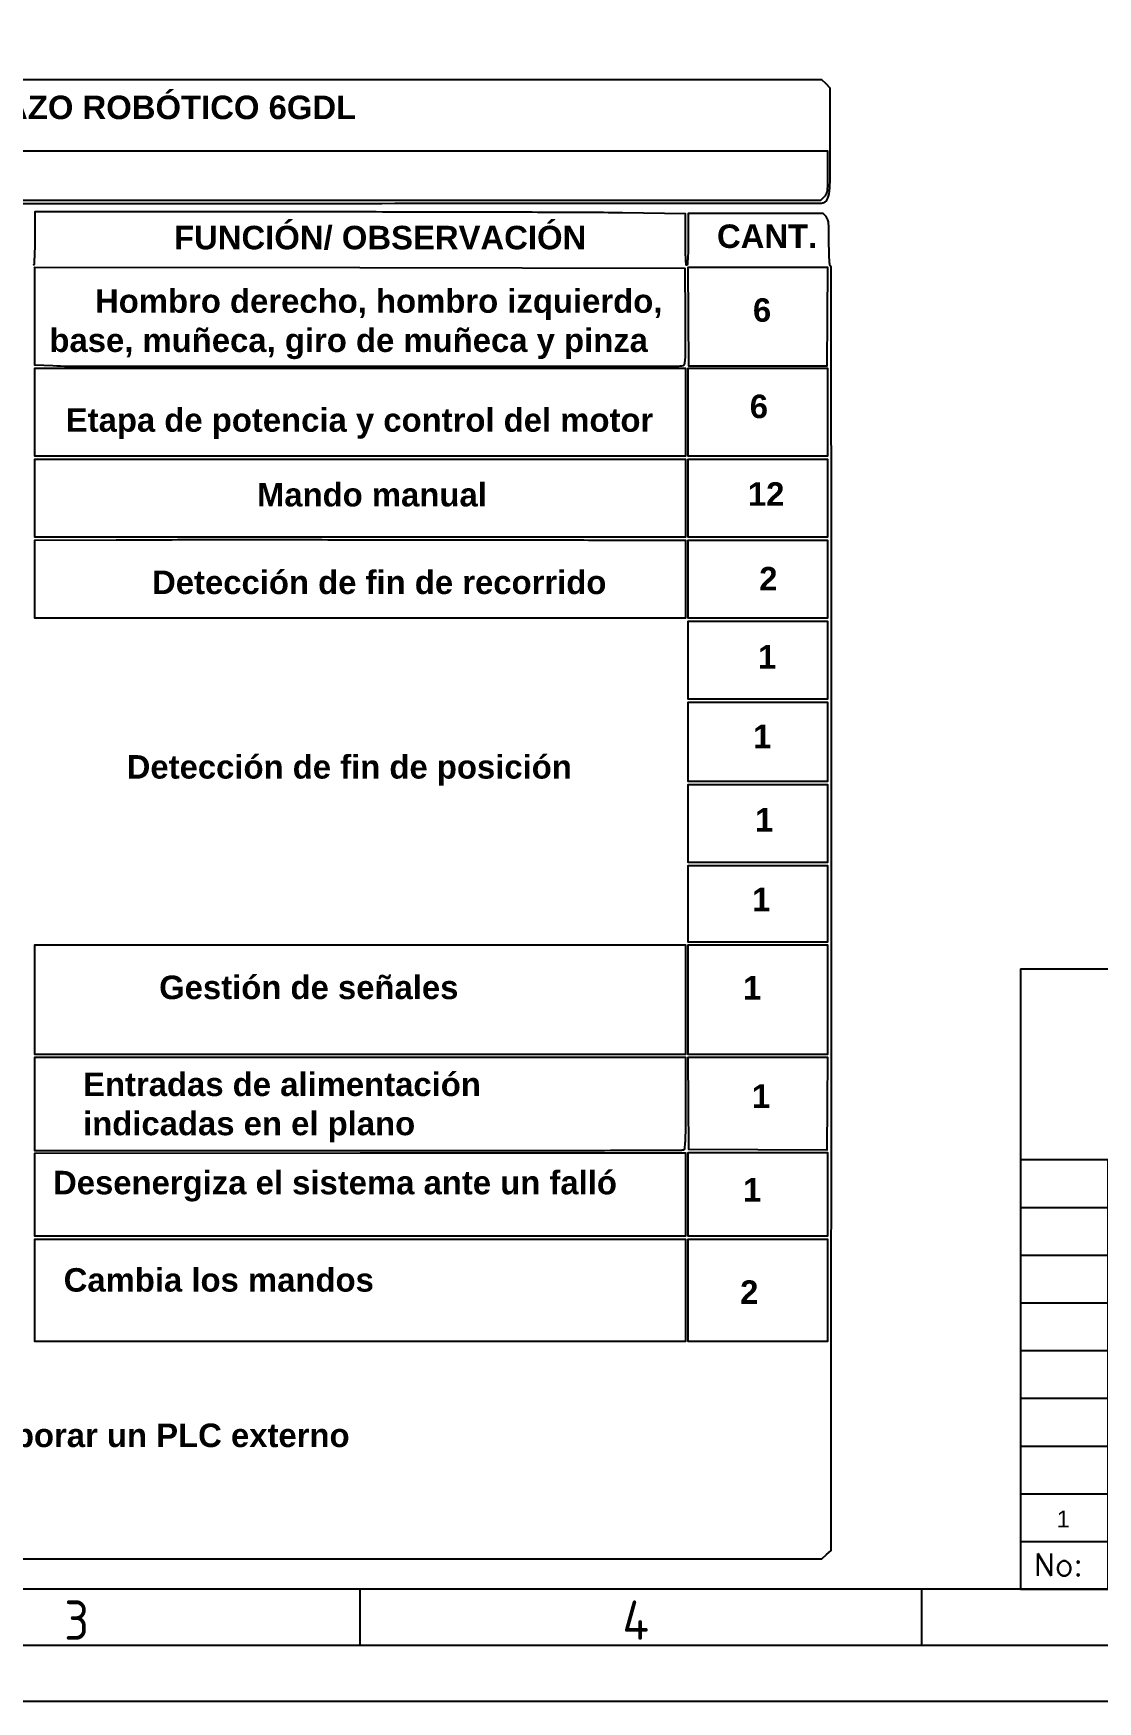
# Model space of a CAD drawing. Header units: millimetres. Extents: x 357084 to 357504, y 509210 to 509507.
# Drawn here: x 357219 to 357313.8, y 509209.9 to 509358.4 of the extents above; entities that cross this region are included whole.
import ezdxf
from ezdxf.enums import TextEntityAlignment as Align

# ---------------------------------------------------------------- set-up
doc = ezdxf.new("R2010")
doc.units = ezdxf.units.MM
for name, color, linetype in [('025', 1, 'Continuous'), ('035', 5, 'Continuous'), ('07', 7, 'Continuous')]:
    doc.layers.add(name, color=color, linetype=linetype)
doc.styles.add('ISO Proportional', font='isocp.shx')
doc.styles.get("Standard").update_dxf_attribs({"font": 'arial.ttf'})
doc.styles.add('WD', font='romans.shx')

# ---------------------------------------------------------------- blocks, each defined once
blk = doc.blocks.new('IEC_border_a3')
at = {"layer": '035'}
for p, q in [((164, 10), (164, 5)), ((214, 10), (214, 5))]:
    blk.add_line(p, q, dxfattribs=at)
for points in [[(0, 297), (420, 297), (420, 0), (0, 0)], [(18, 287), (410, 287), (410, 10), (18, 10)]]:
    blk.add_lwpolyline(points, close=True, dxfattribs=at)
at = {"layer": '07'}
blk.add_lwpolyline([(13, 292), (415, 292), (415, 5), (13, 5)], close=True, dxfattribs=at)
at = {"layer": '035', "style": 'ISO Proportional'}
for s, p in [('3', (137.68, 5.5)), ('4', (187.38, 5.5))]:
    blk.add_text(s, height=3.5, dxfattribs=at).set_placement(p)
blk = doc.blocks.new('IEC_tblock_a3')
at = {"layer": '035'}
for p, q in [((-106.6, 55.25), (-106.6, 17)), ((-36.4, 55.25), (-36.4, 48.88)), ((-88.4, 48.88), (0, 48.88)), ((-179.4, 38.25), (-179.4, 0)), ((-153.4, 38.25), (-153.4, 0)), ((-140.4, 38.25), (-140.4, 0)), ((-122.2, 38.25), (-122.2, 21.25)), ((-187.2, 34), (-88.4, 34)), ((-187.2, 29.75), (-88.4, 29.75)), ((-187.2, 25.5), (-88.4, 25.5)), ((-187.2, 21.25), (-88.4, 21.25)), ((-187.2, 17), (-132.6, 17)), ((-187.2, 12.75), (-132.6, 12.75)), ((-187.2, 8.5), (-132.6, 8.5)), ((-13, 8.5), (0, 8.5)), ((-187.2, 4.25), (0, 4.25)), ((-44.2, 4.25), (-44.2, 0))]:
    blk.add_line(p, q, dxfattribs=at)
at = {"layer": '07'}
for p, q in [((-187.2, 55.25), (-187.2, 0)), ((-187.2, 55.25), (0, 55.25)), ((-132.6, 55.25), (-132.6, 0)), ((-88.4, 55.25), (-88.4, 0)), ((0, 55.25), (0, 0)), ((-187.2, 38.25), (0, 38.25)), ((-132.6, 17), (0, 17)), ((-13, 17), (-13, 4.25)), ((-187.2, 0), (0, 0))]:
    blk.add_line(p, q, dxfattribs=at)
at = {"style": 'WD'}
for tag, p in [('SCALE', (-69.88, 51.07)), ('SH', (-8.74, 10.06)), ('FILENAME', (-68.15, 0.8))]:
    blk.add_attdef(tag, p, '', height=2, dxfattribs=at)
for tag, height, p in [('PROJDESC', 5, (-45.9, 29.2)), ('EDDATE', 2, (-114.97, 30.8)), ('EDBY', 2, (-98.02, 30.86)), ('CKDATE', 2, (-114.85, 26.58)), ('CKBY', 2, (-97.88, 26.3)), ('DWGDESC', 5, (-44.85, 19.72)), ('DWGNO', 3.5, (-48.54, 9.46))]:
    blk.add_attdef(tag, text='', height=height, dxfattribs=at).set_placement(p, align=Align.CENTER)
at = {"style": 'WD', "flags": 1}
blk.add_attdef('WD_TB', (-120.95, 11.91), '', height=2, dxfattribs=at)
at = {"layer": '025', "style": 'WD'}
for s, p in [('SCALE', (-80.57, 51.13)), ('NAME', (-97.74, 35.14)), ('No:', (-183.81, 1.19)), ('Revision', (-166.53, 1.47)), ('Date', (-146.79, 1.28)), ('By', (-136.33, 1.37))]:
    blk.add_text(s, height=2, dxfattribs=at).set_placement(p, align=Align.CENTER)
for s, p in [('DATE', (-118, 35)), ('Edit', (-130.55, 30.72)), ('Chec.', (-130.82, 26.72)), ('SHEETS', (-11.17, 14.05)), ('FILENAME', (-87.18, 0.61))]:
    blk.add_text(s, height=2, dxfattribs=at).set_placement(p)

msp = doc.modelspace()

# ---------------------------------------------------------------- linework, layer by layer
for points in [[(357125.6, 509337.64, 0.000011), (357125.57, 509323.36, 0.000409)], [(357207.69, 509222.6), (357289.19, 509222.6), (357289.6, 509222.97), (357290.02, 509223.34), (357290.05, 509280.48, 0.000143), (357290.06, 509305.79, 0.000411), (357290.04, 509323.36, 0.000014), (357290.02, 509337.59, 0.198468), (357289.95, 509337.74, -0.177665), (357289.9, 509337.86, -0.005441), (357289.86, 509338.39, -0.009634), (357289.84, 509339.05, -0.005445), (357289.83, 509339.84, 0.002958), (357289.82, 509341.03, 0.025561), (357289.79, 509341.55, 0.061217), (357289.71, 509341.86, 0.098166), (357289.57, 509342.1), (357289.31, 509342.37), (357283.31, 509342.37), (357277.31, 509342.37), (357277.31, 509340.1, -0.004399), (357277.3, 509339.17, -0.009059), (357277.27, 509338.43, -0.004397), (357277.23, 509337.85, -0.240958), (357277.18, 509337.76, -0.559436), (357277.12, 509337.79, -0.006987), (357277.09, 509338.29, -0.010395), (357277.06, 509338.99, -0.003653), (357277.05, 509340), (357277.05, 509342.33), (357271.46, 509342.41, 0.002679), (357268.04, 509342.45, 0.000335), (357260.64, 509342.47, 0.000395), (357251.85, 509342.49, 0.000327), (357242.49, 509342.5), (357219.13, 509342.5), (357219.13, 509340.17, -0.004258), (357219.12, 509339.2, -0.008848), (357219.09, 509338.45, -0.004223), (357219.06, 509337.85, -0.241516), (357219, 509337.76, -0.559748)]]:
    msp.add_lwpolyline(points, format="xyb")
for points in [[(357125.86, 509353.87), (357125.54, 509353.48), (357125.54, 509348.68), (357125.54, 509343.88), (357125.85, 509343.57), (357126.16, 509343.26), (357158.83, 509343.26, 0.000027), (357225.94, 509343.26, 0.000142), (357262.66, 509343.27, 0.000005), (357289.1, 509343.29, 0.091696), (357289.38, 509343.34, 0.208361), (357289.7, 509343.66, 0.069853), (357289.87, 509344.31, 0.023832), (357289.94, 509345.59, 0.002108), (357289.95, 509348.83), (357289.95, 509353.52), (357289.58, 509353.89), (357289.21, 509354.26), (357207.7, 509354.26), (357126.19, 509354.26)], [(357289.7, 509346.03, -0.002702), (357289.69, 509344.82, -0.032147), (357289.66, 509344.35, -0.084656), (357289.57, 509344.07, -0.07721), (357289.39, 509343.82), (357289.08, 509343.51), (357207.77, 509343.51), (357126.46, 509343.51), (357126.12, 509343.77), (357125.79, 509344.03), (357125.79, 509345.99), (357125.79, 509347.94), (357207.74, 509347.94), (357289.7, 509347.94)], [(357277.02, 509333.19, -0.000926), (357277.04, 509330.47, -0.012504), (357277.02, 509329.48, -0.030551), (357276.96, 509328.96, -0.294834), (357276.82, 509328.81, -0.063958), (357276.31, 509328.74, -0.000012), (357249.38, 509328.74, -0.000064), (357223.48, 509328.73, -0.011325), (357220.74, 509328.79), (357219.13, 509328.87), (357219.13, 509333.22), (357219.13, 509337.57), (357248.06, 509337.54), (357276.99, 509337.5)], [(357276.71, 509313.28), (357277.05, 509313.28), (357277.05, 509309.81), (357277.05, 509306.33), (357248.09, 509306.33), (357219.13, 509306.33), (357219.13, 509309.8), (357219.13, 509313.28), (357226.37, 509313.31, -0.000938), (357230.45, 509313.32, -0.000186), (357237.76, 509313.33, -0.000197), (357246.27, 509313.32, -0.000184), (357254.98, 509313.31, 0.000005), (357263.2, 509313.3, 0.000009), (357270.18, 509313.29, 0.000001), (357276.42, 509313.28, 0.000868)], [(357277.05, 509263.15, -0.001265), (357277.05, 509260.8, -0.010544), (357277.02, 509259.74, -0.015548), (357276.97, 509259.13, -0.280791), (357276.86, 509258.98, -0.091167), (357276.69, 509258.95, -0.000019), (357268.27, 509258.92, -0.000407), (357258.94, 509258.91, -0.000246), (357247.89, 509258.9), (357219.13, 509258.9), (357219.13, 509263.07), (357219.13, 509267.25), (357248.09, 509267.25), (357277.05, 509267.25)]]:
    msp.add_lwpolyline(points, format="xyb", close=True)
for points in [[(357289.67, 509333.17), (357289.64, 509328.78), (357283.5, 509328.78), (357277.37, 509328.78), (357277.34, 509333.17), (357277.3, 509337.57), (357283.5, 509337.57), (357289.7, 509337.57)], [(357277.05, 509324.67), (357277.05, 509320.75), (357248.09, 509320.75), (357219.13, 509320.75), (357219.13, 509324.67), (357219.13, 509328.59), (357248.09, 509328.59), (357277.05, 509328.59)], [(357289.7, 509324.67), (357289.7, 509320.75), (357283.5, 509320.75), (357277.31, 509320.75), (357277.31, 509324.67), (357277.31, 509328.59), (357283.5, 509328.59), (357289.7, 509328.59)], [(357277.05, 509317.01), (357277.05, 509313.54), (357248.09, 509313.54), (357219.13, 509313.54), (357219.13, 509317.01), (357219.13, 509320.49), (357248.09, 509320.49), (357277.05, 509320.49)], [(357289.7, 509317.01), (357289.7, 509313.54), (357283.5, 509313.54), (357277.31, 509313.54), (357277.31, 509317.01), (357277.31, 509320.49), (357283.5, 509320.49), (357289.7, 509320.49)], [(357289.7, 509309.81), (357289.7, 509306.33), (357283.5, 509306.33), (357277.31, 509306.33), (357277.31, 509309.81), (357277.31, 509313.28), (357283.5, 509313.28), (357289.7, 509313.28)], [(357289.7, 509302.6), (357289.7, 509299.12), (357283.5, 509299.12), (357277.31, 509299.12), (357277.31, 509302.6), (357277.31, 509306.07), (357283.5, 509306.07), (357289.7, 509306.07)], [(357289.7, 509295.32), (357289.7, 509291.78), (357283.5, 509291.78), (357277.31, 509291.78), (357277.31, 509295.32), (357277.31, 509298.87), (357283.5, 509298.87), (357289.7, 509298.87)], [(357289.7, 509288.05), (357289.7, 509284.57), (357283.5, 509284.57), (357277.31, 509284.57), (357277.31, 509288.05), (357277.31, 509291.53), (357283.5, 509291.53), (357289.7, 509291.53)], [(357289.7, 509280.91), (357289.7, 509277.49), (357283.5, 509277.49), (357277.31, 509277.49), (357277.31, 509280.91), (357277.31, 509284.32), (357283.5, 509284.32), (357289.7, 509284.32)], [(357277.05, 509272.37), (357277.05, 509267.5), (357248.09, 509267.5), (357219.13, 509267.5), (357219.13, 509272.37), (357219.13, 509277.24), (357248.09, 509277.24), (357277.05, 509277.24)], [(357289.7, 509272.37), (357289.7, 509267.5), (357283.5, 509267.5), (357277.31, 509267.5), (357277.31, 509272.37), (357277.31, 509277.24), (357283.5, 509277.24), (357289.7, 509277.24)], [(357289.67, 509263.1), (357289.64, 509258.96), (357283.5, 509259), (357277.37, 509259.04), (357277.34, 509263.14), (357277.3, 509267.25), (357283.5, 509267.25), (357289.7, 509267.25)], [(357277.05, 509255.02), (357277.05, 509251.31), (357248.09, 509251.31), (357219.13, 509251.31), (357219.13, 509255.01), (357219.13, 509258.71), (357248.09, 509258.72), (357277.05, 509258.73)], [(357289.7, 509255.04), (357289.7, 509251.31), (357283.5, 509251.31), (357277.31, 509251.31), (357277.31, 509255.04), (357277.31, 509258.77), (357283.5, 509258.77), (357289.7, 509258.77)], [(357277.05, 509246.5), (357277.05, 509241.95), (357248.09, 509241.95), (357219.13, 509241.95), (357219.13, 509246.5), (357219.13, 509251.06), (357248.09, 509251.06), (357277.05, 509251.06)], [(357289.7, 509246.5), (357289.7, 509241.95), (357283.5, 509241.95), (357277.31, 509241.95), (357277.31, 509246.5), (357277.31, 509251.06), (357283.5, 509251.06), (357289.7, 509251.06)]]:
    msp.add_lwpolyline(points, close=True)

# ---------------------------------------------------------------- block references
msp.add_blockref('IEC_border_a3', (357084.07, 509209.88))
ref = msp.add_blockref('IEC_tblock_a3', (357494.07, 509219.88))
ref.add_attrib('DWGNO', 'DIAGRAMA ELECTRICO ', dxfattribs={"height": 3.5, "style": 'WD'}).set_placement((357445.53, 509229.33), align=Align.CENTER)
ref.add_attrib('SH', '02', (357485.33, 509229.94), dxfattribs={"height": 2, "style": 'WD'})

# ---------------------------------------------------------------- texts
at = {"attachment_point": 1}
for s, width, gutter_width, heights, insert, char_height in [('\\P\\P     {\\fArial|b1|i0|c0|p34; TABLA DE SIMBOLOGÍA ELÉCTRICA-BRAZO ROBÓTICO 6GDL}', 101.6499, 10.46, [13.89], (357154.36, 509359.83), 2.0928), ('\\P\\P     {\\fArial|b1|i0|c0|p34; FUNCIÓN/ OBSERVACIÓN}', 41.6905, 10.46, [13.89], (357226.65, 509348.24), 2.0928), ('\\P\\P     {\\fArial|b1|i0|c0|p34; CANT.}', 20.93, 10.46, [13.89], (357274.99, 509348.36), 2.0928), ('\\P\\P     {\\fArial|b1|i0|c0|p34; Hombro derecho, hombro izquierdo,\\P base, muñeca, giro de muñeca y pinza }', 58.4062, 10.46, [13.89], (357219.62, 509342.59), 2.0928), ('\\P\\P     {\\fArial|b1|i0|c0|p34; 6}', 20.93, 10.46, [13.89], (357278.19, 509341.79), 2.0928), ('\\P{\\fArial|b1|i0|c0|p34;\\PEtapa de potencia y control del motor  }', 58.4062, 10.46, [13.89], (357221.89, 509332), 2.0928), ('\\P\\P     {\\fArial|b1|i0|c0|p34; 6}', 20.93, 10.46, [13.89], (357277.91, 509333.21), 2.0928), ('\\P\\P{\\fArial|b1|i0|c0|p34;Mando manual}', 58.4062, 10.46, [13.89], (357238.91, 509325.35), 2.0928), ('\\P\\P     {\\fArial|b1|i0|c0|p34; 12}', 20.93, 10.46, [13.89], (357277.74, 509325.41), 2.0928), ('\\P\\P{\\fArial|b1|i0|c0|p34;Detección de fin de recorrido}', 58.4062, 10.46, [13.89], (357229.57, 509317.55), 2.0928), ('\\P\\P     {\\fArial|b1|i0|c0|p34; 2}', 20.93, 10.46, [13.89], (357278.75, 509317.87), 2.0928), ('\\P\\P     {\\fArial|b1|i0|c0|p34; 1}', 20.93, 10.46, [13.89], (357278.64, 509310.92), 2.0928), ('\\P\\P     {\\fArial|b1|i0|c0|p34; 1}', 20.93, 10.46, [13.89], (357278.21, 509303.83), 2.0928), ('\\P\\P{\\fArial|b1|i0|c0|p34;Detección de fin de posición}', 58.4062, 10.46, [13.89], (357227.31, 509301.12), 2.0928), ('\\P\\P     {\\fArial|b1|i0|c0|p34; 1}', 20.93, 10.46, [13.89], (357278.38, 509296.4), 2.0928), ('\\P\\P     {\\fArial|b1|i0|c0|p34; 1}', 20.93, 10.46, [13.89], (357278.12, 509289.31), 2.0928), ('\\P\\P{\\fArial|b1|i0|c0|p34;Gestión de señales}', 42.886, 0, [13.89], (357230.2, 509281.49), 2.0928), ('\\P\\P     {\\fArial|b1|i0|c0|p34; 1}', 20.93, 10.46, [13.89], (357277.31, 509281.45), 2.0928), ('\\P\\P{\\fArial|b1|i0|c0|p34;Entradas de alimentación indicadas en el plano}', 49.0974, 0, [13.89], (357223.43, 509272.86), 2.0928), ('\\P\\P     {\\fArial|b1|i0|c0|p34; 1}', 20.93, 10.46, [13.89], (357278.1, 509271.81), 2.0928), ('\\P\\P  {\\fArial|b1|i0|c0|p34;Desenergiza el sistema ante un falló}', 55.032, 0, [13.89], (357219.13, 509264.11), 2.0928), ('\\P\\P     {\\fArial|b1|i0|c0|p34; 1}', 20.93, 10.46, [13.89], (357277.31, 509263.46), 2.0928), ('{\\fArial|b1|i0|c0|p34;Cambia los mandos}', 30.3419, 0, [13.89], (357221.7, 509248.47), 2.0928), ('\\P\\P     {\\fArial|b1|i0|c0|p34; 2}', 20.93, 10.46, [13.89], (357277.05, 509254.36), 2.0928), ('\\P\\P     {\\fArial|b1|i0|c0|p34; Borneras  para poder incorporar un PLC externo}', 123.5619, 10.46, [13.89], (357174.87, 509241.61), 2.0928), ('1', 13.0311, 12.5, [0], (357310.1, 509226.88), 1.5)]:
    msp.add_mtext_dynamic_manual_height_columns(s, width=width, gutter_width=gutter_width, heights=heights, dxfattribs=dict(at, insert=insert, char_height=char_height))

doc.saveas('drawing.dxf')
